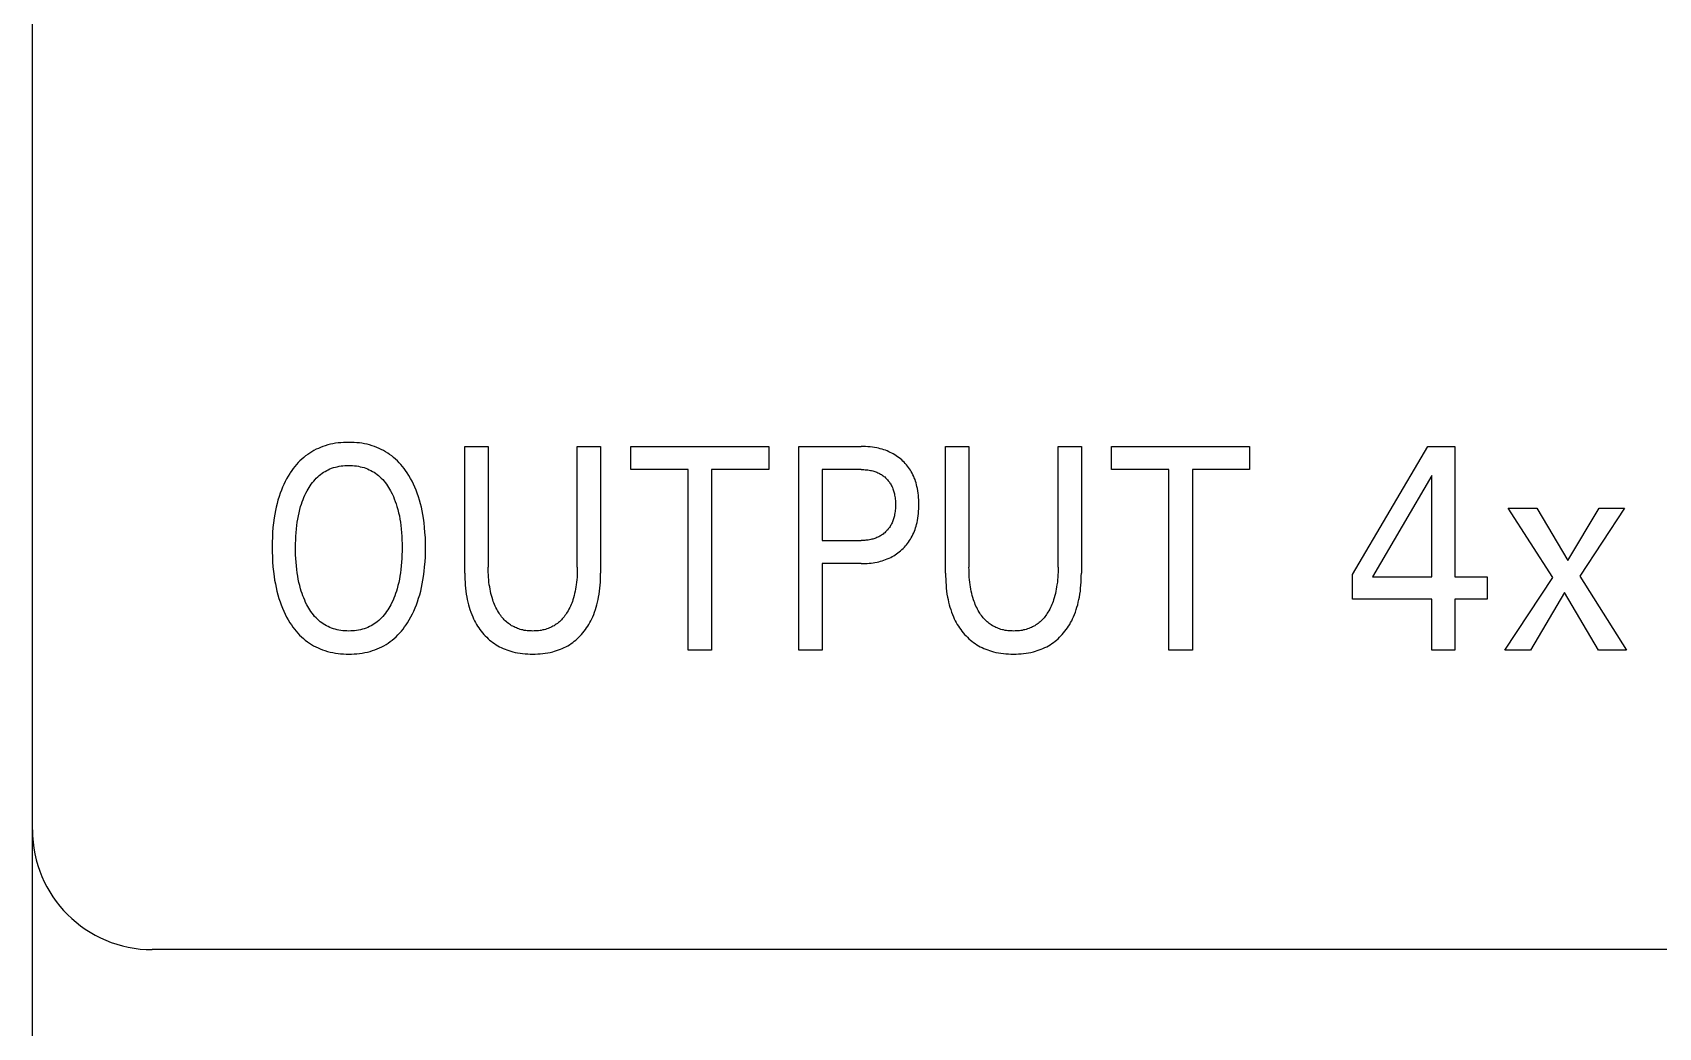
# Model space of a CAD drawing. Extents: x 0 to 420, y 0 to 297.
# Drawn here: x 147.76 to 161.33, y 191.71 to 200.01 of the extents above; entities that cross this region are included whole.
import ezdxf

# ---------------------------------------------------------------- set-up
doc = ezdxf.new("R2010")
doc.units = 0
doc.header["$LTSCALE"] = 23.1
doc.layers.add('10000_FRONT', color=7, linetype='CONTINUOUS')

msp = doc.modelspace()

# ---------------------------------------------------------------- linework, layer by layer
at = {"layer": '10000_FRONT', "color": 7, "linetype": 'CONTINUOUS'}
for p, q in [((147.763, 170.856), (147.763, 258.856)), ((150.112, 196.522), (150.094, 196.512)), ((150.13, 196.532), (150.112, 196.522)), ((150.149, 196.54), (150.13, 196.532)), ((150.167, 196.548), (150.149, 196.54)), ((150.187, 196.556), (150.167, 196.548)), ((150.206, 196.562), (150.187, 196.556)), ((150.227, 196.568), (150.206, 196.562)), ((150.249, 196.574), (150.227, 196.568)), ((150.27, 196.578), (150.249, 196.574)), ((150.292, 196.582), (150.27, 196.578)), ((150.314, 196.585), (150.292, 196.582)), ((150.336, 196.587), (150.314, 196.585)), ((150.358, 196.589), (150.336, 196.587)), ((150.381, 196.59), (150.358, 196.589)), ((150.403, 196.59), (150.381, 196.59)), ((150.425, 196.59), (150.403, 196.59)), ((150.447, 196.589), (150.425, 196.59)), ((150.469, 196.587), (150.447, 196.589)), ((150.491, 196.585), (150.469, 196.587)), ((150.513, 196.582), (150.491, 196.585)), ((150.535, 196.578), (150.513, 196.582)), ((150.556, 196.574), (150.535, 196.578)), ((150.577, 196.568), (150.556, 196.574)), ((150.599, 196.562), (150.577, 196.568)), ((150.618, 196.555), (150.599, 196.562)), ((150.637, 196.548), (150.618, 196.555)), ((150.656, 196.54), (150.637, 196.548)), ((150.674, 196.531), (150.656, 196.54)), ((150.692, 196.522), (150.674, 196.531)), ((150.71, 196.512), (150.692, 196.522)), ((151.371, 195.497), (151.371, 196.556)), ((151.371, 196.556), (151.567, 196.556)), ((151.567, 196.556), (151.567, 195.548)), ((152.31, 195.548), (152.31, 196.556)), ((152.31, 196.556), (152.505, 196.556)), ((152.505, 196.556), (152.505, 195.497)), ((152.757, 196.364), (152.757, 196.556)), ((152.757, 196.556), (153.91, 196.556)), ((153.91, 196.556), (153.91, 196.364)), ((154.159, 194.856), (154.159, 196.556)), ((154.159, 196.556), (154.679, 196.556)), ((154.698, 196.556), (154.679, 196.556)), ((154.716, 196.555), (154.698, 196.556)), ((154.735, 196.554), (154.716, 196.555)), ((154.754, 196.553), (154.735, 196.554)), ((154.773, 196.55), (154.754, 196.553)), ((154.792, 196.547), (154.773, 196.55)), ((154.81, 196.544), (154.792, 196.547)), ((154.825, 196.541), (154.81, 196.544)), ((154.839, 196.537), (154.825, 196.541)), ((154.854, 196.533), (154.839, 196.537)), ((154.868, 196.528), (154.854, 196.533)), ((154.882, 196.524), (154.868, 196.528)), ((154.896, 196.518), (154.882, 196.524)), ((154.91, 196.512), (154.896, 196.518)), ((155.384, 195.497), (155.384, 196.556)), ((155.384, 196.556), (155.579, 196.556)), ((155.579, 196.556), (155.579, 195.548)), ((156.323, 195.548), (156.323, 196.556)), ((156.323, 196.556), (156.518, 196.556)), ((156.518, 196.556), (156.518, 195.497)), ((156.77, 196.364), (156.77, 196.556)), ((156.77, 196.556), (157.922, 196.556)), ((157.922, 196.556), (157.922, 196.364)), ((158.78, 195.487), (159.41, 196.556)), ((159.41, 196.556), (159.636, 196.556)), ((159.636, 196.556), (159.636, 195.467)), ((149.953, 196.389), (149.94, 196.372)), ((149.966, 196.405), (149.953, 196.389)), ((149.981, 196.421), (149.966, 196.405)), ((149.995, 196.436), (149.981, 196.421)), ((150.011, 196.45), (149.995, 196.436)), ((150.027, 196.464), (150.011, 196.45)), ((150.043, 196.478), (150.027, 196.464)), ((150.06, 196.49), (150.043, 196.478)), ((150.077, 196.501), (150.06, 196.49)), ((150.094, 196.512), (150.077, 196.501)), ((150.26, 196.374), (150.275, 196.379)), ((150.275, 196.379), (150.291, 196.383)), ((150.291, 196.383), (150.306, 196.387)), ((150.306, 196.387), (150.322, 196.39)), ((150.322, 196.39), (150.338, 196.393)), ((150.338, 196.393), (150.354, 196.395)), ((150.354, 196.395), (150.37, 196.396)), ((150.37, 196.396), (150.387, 196.397)), ((150.387, 196.397), (150.403, 196.397)), ((150.403, 196.397), (150.419, 196.397)), ((150.419, 196.397), (150.435, 196.396)), ((150.435, 196.396), (150.451, 196.395)), ((150.451, 196.395), (150.468, 196.393)), ((150.468, 196.393), (150.484, 196.391)), ((150.484, 196.391), (150.499, 196.387)), ((150.499, 196.387), (150.515, 196.384)), ((150.515, 196.384), (150.531, 196.379)), ((150.531, 196.379), (150.546, 196.374)), ((150.728, 196.501), (150.71, 196.512)), ((150.744, 196.489), (150.728, 196.501)), ((150.761, 196.477), (150.744, 196.489)), ((150.777, 196.464), (150.761, 196.477)), ((150.793, 196.45), (150.777, 196.464)), ((150.809, 196.435), (150.793, 196.45)), ((150.824, 196.42), (150.809, 196.435)), ((150.838, 196.404), (150.824, 196.42)), ((150.852, 196.388), (150.838, 196.404)), ((150.865, 196.371), (150.852, 196.388)), ((154.923, 196.506), (154.91, 196.512)), ((154.936, 196.5), (154.923, 196.506)), ((154.948, 196.493), (154.936, 196.5)), ((154.961, 196.486), (154.948, 196.493)), ((154.973, 196.478), (154.961, 196.486)), ((154.984, 196.47), (154.973, 196.478)), ((154.996, 196.461), (154.984, 196.47)), ((155.007, 196.452), (154.996, 196.461)), ((155.018, 196.443), (155.007, 196.452)), ((155.028, 196.434), (155.018, 196.443)), ((155.038, 196.424), (155.028, 196.434)), ((155.048, 196.414), (155.038, 196.424)), ((155.057, 196.403), (155.048, 196.414)), ((155.066, 196.392), (155.057, 196.403)), ((155.074, 196.381), (155.066, 196.392)), ((155.083, 196.369), (155.074, 196.381)), ((149.871, 196.262), (149.86, 196.239)), ((149.883, 196.285), (149.871, 196.262)), ((149.896, 196.307), (149.883, 196.285)), ((149.91, 196.33), (149.896, 196.307)), ((149.915, 196.337), (149.91, 196.33)), ((149.927, 196.355), (149.915, 196.337)), ((149.94, 196.372), (149.927, 196.355)), ((150.09, 196.241), (150.1, 196.255)), ((150.1, 196.255), (150.11, 196.267)), ((150.11, 196.267), (150.121, 196.28)), ((150.121, 196.28), (150.132, 196.292)), ((150.132, 196.292), (150.144, 196.303)), ((150.144, 196.303), (150.156, 196.313)), ((150.156, 196.313), (150.167, 196.323)), ((150.167, 196.323), (150.18, 196.332)), ((150.18, 196.332), (150.192, 196.34)), ((150.192, 196.34), (150.205, 196.348)), ((150.205, 196.348), (150.219, 196.355)), ((150.219, 196.355), (150.232, 196.362)), ((150.232, 196.362), (150.246, 196.368)), ((150.246, 196.368), (150.26, 196.374)), ((150.546, 196.374), (150.56, 196.368)), ((150.56, 196.368), (150.574, 196.362)), ((150.574, 196.362), (150.588, 196.355)), ((150.588, 196.355), (150.601, 196.348)), ((150.601, 196.348), (150.614, 196.34)), ((150.614, 196.34), (150.627, 196.332)), ((150.627, 196.332), (150.639, 196.323)), ((150.639, 196.323), (150.651, 196.313)), ((150.651, 196.313), (150.662, 196.303)), ((150.662, 196.303), (150.674, 196.292)), ((150.674, 196.292), (150.686, 196.28)), ((150.686, 196.28), (150.697, 196.267)), ((150.697, 196.267), (150.707, 196.255)), ((150.707, 196.255), (150.717, 196.241)), ((150.877, 196.354), (150.865, 196.371)), ((150.89, 196.336), (150.877, 196.354)), ((150.904, 196.313), (150.89, 196.336)), ((150.918, 196.289), (150.904, 196.313)), ((150.931, 196.265), (150.918, 196.289)), ((150.943, 196.241), (150.931, 196.265)), ((153.235, 196.364), (152.757, 196.364)), ((153.235, 194.856), (153.235, 196.364)), ((153.431, 196.364), (153.431, 194.856)), ((153.91, 196.364), (153.431, 196.364)), ((154.355, 196.364), (154.355, 195.771)), ((154.679, 196.364), (154.355, 196.364)), ((154.679, 196.364), (154.69, 196.363)), ((154.69, 196.363), (154.702, 196.363)), ((154.702, 196.363), (154.713, 196.362)), ((154.713, 196.362), (154.724, 196.361)), ((154.724, 196.361), (154.736, 196.36)), ((154.736, 196.36), (154.747, 196.358)), ((154.747, 196.358), (154.758, 196.356)), ((154.758, 196.356), (154.767, 196.354)), ((154.767, 196.354), (154.776, 196.352)), ((154.776, 196.352), (154.784, 196.349)), ((154.784, 196.349), (154.793, 196.347)), ((154.793, 196.347), (154.801, 196.344)), ((154.801, 196.344), (154.81, 196.34)), ((154.81, 196.34), (154.818, 196.337)), ((154.818, 196.337), (154.826, 196.333)), ((154.826, 196.333), (154.834, 196.329)), ((154.834, 196.329), (154.841, 196.325)), ((154.841, 196.325), (154.848, 196.321)), ((154.848, 196.321), (154.855, 196.316)), ((154.855, 196.316), (154.862, 196.311)), ((154.862, 196.311), (154.869, 196.306)), ((154.869, 196.306), (154.876, 196.301)), ((154.876, 196.301), (154.882, 196.295)), ((154.882, 196.295), (154.888, 196.289)), ((154.888, 196.289), (154.894, 196.283)), ((154.894, 196.283), (154.9, 196.277)), ((154.9, 196.277), (154.905, 196.27)), ((154.905, 196.27), (154.91, 196.264)), ((154.91, 196.264), (154.915, 196.257)), ((154.915, 196.257), (154.92, 196.25)), ((154.92, 196.25), (154.925, 196.243)), ((154.925, 196.243), (154.929, 196.236)), ((155.09, 196.358), (155.083, 196.369)), ((155.098, 196.346), (155.09, 196.358)), ((155.105, 196.333), (155.098, 196.346)), ((155.111, 196.32), (155.105, 196.333)), ((155.118, 196.306), (155.111, 196.32)), ((155.123, 196.293), (155.118, 196.306)), ((155.129, 196.279), (155.123, 196.293)), ((155.133, 196.265), (155.129, 196.279)), ((155.138, 196.251), (155.133, 196.265)), ((155.142, 196.236), (155.138, 196.251)), ((157.248, 196.364), (156.77, 196.364)), ((157.248, 194.856), (157.248, 196.364)), ((157.444, 196.364), (157.444, 194.856)), ((157.922, 196.364), (157.444, 196.364)), ((159.444, 196.314), (158.947, 195.467)), ((159.444, 195.467), (159.444, 196.314)), ((149.812, 196.108), (149.804, 196.079)), ((149.821, 196.138), (149.812, 196.108)), ((149.831, 196.166), (149.821, 196.138)), ((149.84, 196.191), (149.831, 196.166)), ((149.85, 196.215), (149.84, 196.191)), ((149.86, 196.239), (149.85, 196.215)), ((150.014, 196.093), (150.021, 196.112)), ((150.021, 196.112), (150.028, 196.13)), ((150.028, 196.13), (150.036, 196.149)), ((150.036, 196.149), (150.045, 196.167)), ((150.045, 196.167), (150.055, 196.185)), ((150.055, 196.185), (150.063, 196.2)), ((150.063, 196.2), (150.071, 196.214)), ((150.071, 196.214), (150.08, 196.228)), ((150.08, 196.228), (150.09, 196.241)), ((150.717, 196.241), (150.726, 196.228)), ((150.726, 196.228), (150.735, 196.214)), ((150.735, 196.214), (150.744, 196.2)), ((150.744, 196.2), (150.752, 196.185)), ((150.752, 196.185), (150.755, 196.18)), ((150.755, 196.18), (150.765, 196.159)), ((150.765, 196.159), (150.775, 196.139)), ((150.775, 196.139), (150.783, 196.118)), ((150.783, 196.118), (150.791, 196.097)), ((150.955, 196.216), (150.943, 196.241)), ((150.965, 196.19), (150.955, 196.216)), ((150.975, 196.165), (150.965, 196.19)), ((150.985, 196.136), (150.975, 196.165)), ((150.994, 196.107), (150.985, 196.136)), ((151.002, 196.078), (150.994, 196.107)), ((154.929, 196.236), (154.933, 196.228)), ((154.933, 196.228), (154.937, 196.22)), ((154.937, 196.22), (154.94, 196.212)), ((154.94, 196.212), (154.944, 196.203)), ((154.944, 196.203), (154.947, 196.195)), ((154.947, 196.195), (154.95, 196.186)), ((154.95, 196.186), (154.952, 196.178)), ((154.952, 196.178), (154.955, 196.169)), ((154.955, 196.169), (154.957, 196.161)), ((154.957, 196.161), (154.959, 196.149)), ((154.959, 196.149), (154.961, 196.138)), ((154.961, 196.138), (154.963, 196.127)), ((154.963, 196.127), (154.964, 196.115)), ((154.964, 196.115), (154.965, 196.104)), ((155.145, 196.222), (155.142, 196.236)), ((155.149, 196.204), (155.145, 196.222)), ((155.153, 196.185), (155.149, 196.204)), ((155.156, 196.166), (155.153, 196.185)), ((155.158, 196.148), (155.156, 196.166)), ((155.159, 196.129), (155.158, 196.148)), ((155.161, 196.11), (155.159, 196.129)), ((155.161, 196.091), (155.161, 196.11)), ((149.785, 195.99), (149.78, 195.96)), ((149.79, 196.02), (149.785, 195.99)), ((149.797, 196.049), (149.79, 196.02)), ((149.804, 196.079), (149.797, 196.049)), ((149.977, 195.95), (149.982, 195.976)), ((149.982, 195.976), (149.988, 196.003)), ((149.988, 196.003), (149.994, 196.029)), ((149.994, 196.029), (150.001, 196.054)), ((150.001, 196.054), (150.007, 196.074)), ((150.007, 196.074), (150.014, 196.093)), ((150.791, 196.097), (150.799, 196.076)), ((150.799, 196.076), (150.805, 196.054)), ((150.805, 196.054), (150.813, 196.029)), ((150.813, 196.029), (150.819, 196.003)), ((150.819, 196.003), (150.825, 195.976)), ((150.825, 195.976), (150.829, 195.95)), ((151.009, 196.048), (151.002, 196.078)), ((151.016, 196.018), (151.009, 196.048)), ((151.021, 195.988), (151.016, 196.018)), ((151.026, 195.958), (151.021, 195.988)), ((154.957, 195.978), (154.955, 195.969)), ((154.959, 195.989), (154.957, 195.978)), ((154.961, 196.001), (154.959, 195.989)), ((154.963, 196.012), (154.961, 196.001)), ((154.964, 196.024), (154.963, 196.012)), ((154.965, 196.035), (154.964, 196.024)), ((154.965, 196.104), (154.966, 196.093)), ((154.966, 196.047), (154.965, 196.035)), ((154.966, 196.093), (154.966, 196.081)), ((154.966, 196.081), (154.966, 196.07)), ((154.966, 196.07), (154.966, 196.058)), ((154.966, 196.058), (154.966, 196.047)), ((155.153, 195.957), (155.156, 195.976)), ((155.156, 195.976), (155.158, 195.995)), ((155.158, 195.995), (155.159, 196.015)), ((155.159, 196.015), (155.161, 196.034)), ((155.161, 196.072), (155.161, 196.091)), ((155.161, 196.053), (155.161, 196.072)), ((155.161, 196.034), (155.161, 196.053)), ((160.452, 195.462), (160.079, 196.041)), ((160.079, 196.041), (160.32, 196.041)), ((160.32, 196.041), (160.578, 195.603)), ((160.578, 195.603), (160.84, 196.041)), ((161.051, 196.041), (160.677, 195.473)), ((160.84, 196.041), (161.051, 196.041)), ((149.767, 195.838), (149.765, 195.798)), ((149.77, 195.879), (149.767, 195.838)), ((149.775, 195.919), (149.77, 195.879)), ((149.78, 195.96), (149.775, 195.919)), ((149.961, 195.806), (149.963, 195.836)), ((149.963, 195.836), (149.966, 195.867)), ((149.966, 195.867), (149.969, 195.897)), ((149.969, 195.897), (149.973, 195.924)), ((149.973, 195.924), (149.977, 195.95)), ((150.829, 195.95), (150.834, 195.924)), ((150.834, 195.924), (150.837, 195.897)), ((150.837, 195.897), (150.841, 195.867)), ((150.841, 195.867), (150.844, 195.836)), ((150.844, 195.836), (150.846, 195.806)), ((151.032, 195.918), (151.026, 195.958)), ((151.036, 195.878), (151.032, 195.918)), ((151.039, 195.838), (151.036, 195.878)), ((151.042, 195.797), (151.039, 195.838)), ((154.877, 195.836), (154.87, 195.831)), ((154.883, 195.842), (154.877, 195.836)), ((154.889, 195.848), (154.883, 195.842)), ((154.895, 195.854), (154.889, 195.848)), ((154.901, 195.86), (154.895, 195.854)), ((154.906, 195.867), (154.901, 195.86)), ((154.911, 195.874), (154.906, 195.867)), ((154.916, 195.88), (154.911, 195.874)), ((154.921, 195.887), (154.916, 195.88)), ((154.925, 195.895), (154.921, 195.887)), ((154.929, 195.902), (154.925, 195.895)), ((154.933, 195.91), (154.929, 195.902)), ((154.937, 195.918), (154.933, 195.91)), ((154.941, 195.926), (154.937, 195.918)), ((154.944, 195.935), (154.941, 195.926)), ((154.947, 195.943), (154.944, 195.935)), ((154.95, 195.952), (154.947, 195.943)), ((154.953, 195.96), (154.95, 195.952)), ((154.955, 195.969), (154.953, 195.96)), ((155.118, 195.834), (155.124, 195.848)), ((155.124, 195.848), (155.129, 195.862)), ((155.129, 195.862), (155.134, 195.876)), ((155.134, 195.876), (155.138, 195.891)), ((155.138, 195.891), (155.142, 195.905)), ((155.142, 195.905), (155.146, 195.92)), ((155.146, 195.92), (155.15, 195.939)), ((155.15, 195.939), (155.153, 195.957)), ((149.764, 195.757), (149.763, 195.717)), ((149.763, 195.717), (149.764, 195.675)), ((149.765, 195.798), (149.764, 195.757)), ((149.958, 195.714), (149.959, 195.745)), ((149.959, 195.683), (149.958, 195.714)), ((149.959, 195.745), (149.96, 195.775)), ((149.96, 195.775), (149.961, 195.806)), ((150.846, 195.806), (150.847, 195.775)), ((150.847, 195.775), (150.848, 195.745)), ((150.848, 195.745), (150.848, 195.714)), ((150.848, 195.714), (150.848, 195.683)), ((151.043, 195.757), (151.042, 195.797)), ((151.043, 195.717), (151.043, 195.757)), ((151.043, 195.675), (151.043, 195.717)), ((154.355, 195.771), (154.679, 195.771)), ((154.689, 195.771), (154.679, 195.771)), ((154.699, 195.771), (154.689, 195.771)), ((154.709, 195.772), (154.699, 195.771)), ((154.719, 195.773), (154.709, 195.772)), ((154.729, 195.774), (154.719, 195.773)), ((154.739, 195.775), (154.729, 195.774)), ((154.749, 195.777), (154.739, 195.775)), ((154.759, 195.779), (154.749, 195.777)), ((154.768, 195.781), (154.759, 195.779)), ((154.777, 195.783), (154.768, 195.781)), ((154.785, 195.786), (154.777, 195.783)), ((154.794, 195.788), (154.785, 195.786)), ((154.802, 195.791), (154.794, 195.788)), ((154.811, 195.795), (154.802, 195.791)), ((154.819, 195.798), (154.811, 195.795)), ((154.827, 195.802), (154.819, 195.798)), ((154.835, 195.806), (154.827, 195.802)), ((154.842, 195.811), (154.835, 195.806)), ((154.849, 195.815), (154.842, 195.811)), ((154.857, 195.82), (154.849, 195.815)), ((154.863, 195.825), (154.857, 195.82)), ((154.87, 195.831), (154.863, 195.825)), ((155.02, 195.695), (155.03, 195.705)), ((155.03, 195.705), (155.04, 195.715)), ((155.04, 195.715), (155.049, 195.725)), ((155.049, 195.725), (155.059, 195.736)), ((155.059, 195.736), (155.067, 195.747)), ((155.067, 195.747), (155.076, 195.758)), ((155.076, 195.758), (155.084, 195.77)), ((155.084, 195.77), (155.091, 195.782)), ((155.091, 195.782), (155.098, 195.794)), ((155.098, 195.794), (155.106, 195.807)), ((155.106, 195.807), (155.112, 195.821)), ((155.112, 195.821), (155.118, 195.834)), ((149.764, 195.675), (149.765, 195.634)), ((149.765, 195.634), (149.767, 195.593)), ((149.767, 195.593), (149.77, 195.552)), ((149.959, 195.652), (149.959, 195.683)), ((149.961, 195.621), (149.959, 195.652)), ((149.963, 195.59), (149.961, 195.621)), ((149.966, 195.559), (149.963, 195.59)), ((150.844, 195.59), (150.841, 195.559)), ((150.846, 195.621), (150.844, 195.59)), ((150.847, 195.652), (150.846, 195.621)), ((150.848, 195.683), (150.847, 195.652)), ((151.036, 195.552), (151.04, 195.593)), ((151.04, 195.593), (151.042, 195.634)), ((151.042, 195.634), (151.043, 195.675)), ((154.355, 195.578), (154.355, 194.856)), ((154.679, 195.578), (154.355, 195.578)), ((154.679, 195.578), (154.695, 195.578)), ((154.695, 195.578), (154.712, 195.579)), ((154.712, 195.579), (154.729, 195.58)), ((154.729, 195.58), (154.746, 195.581)), ((154.746, 195.581), (154.762, 195.583)), ((154.762, 195.583), (154.779, 195.585)), ((154.779, 195.585), (154.795, 195.588)), ((154.795, 195.588), (154.812, 195.591)), ((154.812, 195.591), (154.827, 195.594)), ((154.827, 195.594), (154.841, 195.598)), ((154.841, 195.598), (154.856, 195.602)), ((154.856, 195.602), (154.87, 195.607)), ((154.87, 195.607), (154.884, 195.612)), ((154.884, 195.612), (154.898, 195.618)), ((154.898, 195.618), (154.912, 195.624)), ((154.912, 195.624), (154.926, 195.63)), ((154.926, 195.63), (154.938, 195.637)), ((154.938, 195.637), (154.951, 195.644)), ((154.951, 195.644), (154.963, 195.651)), ((154.963, 195.651), (154.975, 195.659)), ((154.975, 195.659), (154.987, 195.668)), ((154.987, 195.668), (154.998, 195.676)), ((154.998, 195.676), (155.009, 195.685)), ((155.009, 195.685), (155.02, 195.695)), ((149.77, 195.552), (149.774, 195.511)), ((149.774, 195.511), (149.78, 195.47)), ((149.78, 195.47), (149.784, 195.439)), ((149.784, 195.439), (149.79, 195.409)), ((149.969, 195.528), (149.966, 195.559)), ((149.972, 195.501), (149.969, 195.528)), ((149.977, 195.474), (149.972, 195.501)), ((149.981, 195.448), (149.977, 195.474)), ((149.987, 195.421), (149.981, 195.448)), ((150.825, 195.447), (150.82, 195.42)), ((150.83, 195.474), (150.825, 195.447)), ((150.834, 195.501), (150.83, 195.474)), ((150.838, 195.528), (150.834, 195.501)), ((150.841, 195.559), (150.838, 195.528)), ((151.016, 195.409), (151.022, 195.439)), ((151.022, 195.439), (151.027, 195.47)), ((151.027, 195.47), (151.032, 195.511)), ((151.032, 195.511), (151.036, 195.552)), ((151.371, 195.497), (151.372, 195.472)), ((151.372, 195.472), (151.372, 195.448)), ((151.372, 195.448), (151.373, 195.423)), ((151.567, 195.527), (151.567, 195.548)), ((151.567, 195.506), (151.567, 195.527)), ((151.568, 195.485), (151.567, 195.506)), ((151.57, 195.464), (151.568, 195.485)), ((151.571, 195.443), (151.57, 195.464)), ((151.573, 195.422), (151.571, 195.443)), ((152.306, 195.443), (152.304, 195.422)), ((152.308, 195.464), (152.306, 195.443)), ((152.309, 195.485), (152.308, 195.464)), ((152.31, 195.506), (152.309, 195.485)), ((152.31, 195.548), (152.31, 195.527)), ((152.31, 195.527), (152.31, 195.506)), ((152.503, 195.423), (152.504, 195.448)), ((152.504, 195.448), (152.505, 195.472)), ((152.505, 195.472), (152.505, 195.497)), ((155.384, 195.497), (155.384, 195.472)), ((155.384, 195.472), (155.385, 195.448)), ((155.385, 195.448), (155.386, 195.423)), ((155.58, 195.527), (155.579, 195.548)), ((155.58, 195.506), (155.58, 195.527)), ((155.581, 195.485), (155.58, 195.506)), ((155.582, 195.464), (155.581, 195.485)), ((155.584, 195.443), (155.582, 195.464)), ((155.586, 195.422), (155.584, 195.443)), ((156.319, 195.443), (156.317, 195.422)), ((156.32, 195.464), (156.319, 195.443)), ((156.322, 195.485), (156.32, 195.464)), ((156.323, 195.506), (156.322, 195.485)), ((156.323, 195.548), (156.323, 195.527)), ((156.323, 195.527), (156.323, 195.506)), ((156.515, 195.423), (156.517, 195.448)), ((156.517, 195.472), (156.518, 195.497)), ((156.517, 195.448), (156.517, 195.472)), ((158.78, 195.282), (158.78, 195.487)), ((158.947, 195.467), (159.444, 195.467)), ((159.636, 195.467), (159.906, 195.467)), ((159.906, 195.467), (159.906, 195.282)), ((160.052, 194.856), (160.452, 195.462)), ((160.677, 195.473), (161.067, 194.856)), ((149.79, 195.409), (149.796, 195.378)), ((149.796, 195.378), (149.803, 195.348)), ((149.803, 195.348), (149.811, 195.318)), ((149.811, 195.318), (149.82, 195.288)), ((149.993, 195.395), (149.987, 195.421)), ((150, 195.368), (149.993, 195.395)), ((150.006, 195.349), (150, 195.368)), ((150.013, 195.329), (150.006, 195.349)), ((150.019, 195.31), (150.013, 195.329)), ((150.027, 195.291), (150.019, 195.31)), ((150.787, 195.31), (150.78, 195.29)), ((150.794, 195.329), (150.787, 195.31)), ((150.8, 195.348), (150.794, 195.329)), ((150.806, 195.368), (150.8, 195.348)), ((150.813, 195.394), (150.806, 195.368)), ((150.82, 195.42), (150.813, 195.394)), ((150.986, 195.289), (150.995, 195.318)), ((150.995, 195.318), (151.003, 195.348)), ((151.003, 195.348), (151.01, 195.378)), ((151.01, 195.378), (151.016, 195.409)), ((151.373, 195.423), (151.375, 195.398)), ((151.375, 195.398), (151.377, 195.373)), ((151.377, 195.373), (151.38, 195.348)), ((151.38, 195.348), (151.384, 195.324)), ((151.384, 195.324), (151.388, 195.299)), ((151.388, 195.299), (151.392, 195.278)), ((151.576, 195.401), (151.573, 195.422)), ((151.579, 195.383), (151.576, 195.401)), ((151.582, 195.365), (151.579, 195.383)), ((151.585, 195.347), (151.582, 195.365)), ((151.589, 195.329), (151.585, 195.347)), ((151.594, 195.312), (151.589, 195.329)), ((151.599, 195.294), (151.594, 195.312)), ((151.604, 195.276), (151.599, 195.294)), ((152.279, 195.293), (152.273, 195.276)), ((152.284, 195.311), (152.279, 195.293)), ((152.288, 195.329), (152.284, 195.311)), ((152.292, 195.347), (152.288, 195.329)), ((152.295, 195.365), (152.292, 195.347)), ((152.298, 195.383), (152.295, 195.365)), ((152.301, 195.401), (152.298, 195.383)), ((152.304, 195.422), (152.301, 195.401)), ((152.484, 195.278), (152.488, 195.299)), ((152.488, 195.299), (152.492, 195.324)), ((152.492, 195.324), (152.496, 195.348)), ((152.496, 195.348), (152.499, 195.373)), ((152.499, 195.373), (152.501, 195.398)), ((152.501, 195.398), (152.503, 195.423)), ((155.386, 195.423), (155.388, 195.398)), ((155.388, 195.398), (155.39, 195.373)), ((155.39, 195.373), (155.393, 195.348)), ((155.393, 195.348), (155.396, 195.324)), ((155.396, 195.324), (155.401, 195.299)), ((155.401, 195.299), (155.405, 195.278)), ((155.589, 195.401), (155.586, 195.422)), ((155.592, 195.383), (155.589, 195.401)), ((155.595, 195.365), (155.592, 195.383)), ((155.598, 195.347), (155.595, 195.365)), ((155.602, 195.329), (155.598, 195.347)), ((155.607, 195.312), (155.602, 195.329)), ((155.612, 195.294), (155.607, 195.312)), ((155.617, 195.276), (155.612, 195.294)), ((156.291, 195.293), (156.286, 195.276)), ((156.296, 195.311), (156.291, 195.293)), ((156.301, 195.329), (156.296, 195.311)), ((156.305, 195.347), (156.301, 195.329)), ((156.308, 195.365), (156.305, 195.347)), ((156.311, 195.383), (156.308, 195.365)), ((156.314, 195.401), (156.311, 195.383)), ((156.317, 195.422), (156.314, 195.401)), ((156.497, 195.278), (156.501, 195.299)), ((156.501, 195.299), (156.505, 195.324)), ((156.505, 195.324), (156.509, 195.348)), ((156.509, 195.348), (156.511, 195.373)), ((156.511, 195.373), (156.514, 195.398)), ((156.514, 195.398), (156.515, 195.423)), ((160.55, 195.336), (160.266, 194.856)), ((160.835, 194.856), (160.55, 195.336)), ((149.82, 195.288), (149.829, 195.259)), ((149.829, 195.259), (149.839, 195.233)), ((149.839, 195.233), (149.849, 195.207)), ((149.849, 195.207), (149.86, 195.182)), ((149.86, 195.182), (149.871, 195.157)), ((149.871, 195.157), (149.884, 195.132)), ((150.035, 195.272), (150.027, 195.291)), ((150.043, 195.253), (150.035, 195.272)), ((150.053, 195.235), (150.043, 195.253)), ((150.061, 195.22), (150.053, 195.235)), ((150.069, 195.205), (150.061, 195.22)), ((150.078, 195.191), (150.069, 195.205)), ((150.087, 195.177), (150.078, 195.191)), ((150.097, 195.163), (150.087, 195.177)), ((150.108, 195.15), (150.097, 195.163)), ((150.709, 195.163), (150.699, 195.15)), ((150.719, 195.177), (150.709, 195.163)), ((150.728, 195.191), (150.719, 195.177)), ((150.737, 195.205), (150.728, 195.191)), ((150.746, 195.22), (150.737, 195.205)), ((150.754, 195.235), (150.746, 195.22)), ((150.763, 195.253), (150.754, 195.235)), ((150.772, 195.272), (150.763, 195.253)), ((150.78, 195.29), (150.772, 195.272)), ((150.922, 195.133), (150.934, 195.158)), ((150.934, 195.158), (150.946, 195.182)), ((150.946, 195.182), (150.957, 195.208)), ((150.957, 195.208), (150.967, 195.233)), ((150.967, 195.233), (150.977, 195.259)), ((150.977, 195.259), (150.986, 195.289)), ((151.392, 195.278), (151.397, 195.257)), ((151.397, 195.257), (151.402, 195.235)), ((151.402, 195.235), (151.408, 195.215)), ((151.408, 195.215), (151.414, 195.194)), ((151.414, 195.194), (151.421, 195.173)), ((151.421, 195.173), (151.429, 195.153)), ((151.609, 195.263), (151.604, 195.276)), ((151.614, 195.25), (151.609, 195.263)), ((151.619, 195.237), (151.614, 195.25)), ((151.625, 195.224), (151.619, 195.237)), ((151.631, 195.211), (151.625, 195.224)), ((151.638, 195.198), (151.631, 195.211)), ((151.644, 195.186), (151.638, 195.198)), ((151.652, 195.173), (151.644, 195.186)), ((151.658, 195.163), (151.652, 195.173)), ((151.664, 195.154), (151.658, 195.163)), ((152.22, 195.163), (152.214, 195.154)), ((152.226, 195.173), (152.22, 195.163)), ((152.234, 195.185), (152.226, 195.173)), ((152.24, 195.198), (152.234, 195.185)), ((152.247, 195.211), (152.24, 195.198)), ((152.253, 195.223), (152.247, 195.211)), ((152.258, 195.236), (152.253, 195.223)), ((152.264, 195.249), (152.258, 195.236)), ((152.269, 195.263), (152.264, 195.249)), ((152.273, 195.276), (152.269, 195.263)), ((152.447, 195.153), (152.455, 195.173)), ((152.455, 195.173), (152.462, 195.194)), ((152.462, 195.194), (152.468, 195.215)), ((152.468, 195.215), (152.474, 195.235)), ((152.474, 195.235), (152.48, 195.257)), ((152.48, 195.257), (152.484, 195.278)), ((155.405, 195.278), (155.409, 195.257)), ((155.409, 195.257), (155.415, 195.235)), ((155.415, 195.235), (155.42, 195.215)), ((155.42, 195.215), (155.427, 195.194)), ((155.427, 195.194), (155.434, 195.173)), ((155.434, 195.173), (155.442, 195.153)), ((155.622, 195.263), (155.617, 195.276)), ((155.627, 195.25), (155.622, 195.263)), ((155.632, 195.237), (155.627, 195.25)), ((155.638, 195.224), (155.632, 195.237)), ((155.644, 195.211), (155.638, 195.224)), ((155.65, 195.198), (155.644, 195.211)), ((155.657, 195.186), (155.65, 195.198)), ((155.664, 195.173), (155.657, 195.186)), ((155.671, 195.163), (155.664, 195.173)), ((155.677, 195.154), (155.671, 195.163)), ((156.233, 195.163), (156.227, 195.154)), ((156.239, 195.173), (156.233, 195.163)), ((156.246, 195.185), (156.239, 195.173)), ((156.253, 195.198), (156.246, 195.185)), ((156.26, 195.211), (156.253, 195.198)), ((156.266, 195.223), (156.26, 195.211)), ((156.271, 195.236), (156.266, 195.223)), ((156.276, 195.249), (156.271, 195.236)), ((156.281, 195.263), (156.276, 195.249)), ((156.286, 195.276), (156.281, 195.263)), ((156.46, 195.153), (156.468, 195.173)), ((156.468, 195.173), (156.475, 195.194)), ((156.475, 195.194), (156.481, 195.215)), ((156.481, 195.215), (156.487, 195.235)), ((156.487, 195.235), (156.492, 195.257)), ((156.492, 195.257), (156.497, 195.278)), ((159.444, 195.282), (158.78, 195.282)), ((159.444, 194.856), (159.444, 195.282)), ((159.636, 195.282), (159.636, 194.856)), ((159.906, 195.282), (159.636, 195.282)), ((149.884, 195.132), (149.897, 195.108)), ((149.897, 195.108), (149.912, 195.084)), ((149.912, 195.084), (149.924, 195.066)), ((149.924, 195.066), (149.936, 195.048)), ((149.936, 195.048), (149.949, 195.031)), ((149.949, 195.031), (149.963, 195.014)), ((150.118, 195.137), (150.108, 195.15)), ((150.13, 195.125), (150.118, 195.137)), ((150.142, 195.113), (150.13, 195.125)), ((150.153, 195.103), (150.142, 195.113)), ((150.165, 195.093), (150.153, 195.103)), ((150.177, 195.084), (150.165, 195.093)), ((150.19, 195.075), (150.177, 195.084)), ((150.203, 195.067), (150.19, 195.075)), ((150.217, 195.059), (150.203, 195.067)), ((150.23, 195.052), (150.217, 195.059)), ((150.244, 195.046), (150.23, 195.052)), ((150.259, 195.04), (150.244, 195.046)), ((150.274, 195.034), (150.259, 195.04)), ((150.29, 195.03), (150.274, 195.034)), ((150.305, 195.026), (150.29, 195.03)), ((150.321, 195.023), (150.305, 195.026)), ((150.337, 195.02), (150.321, 195.023)), ((150.484, 195.023), (150.468, 195.02)), ((150.5, 195.026), (150.484, 195.023)), ((150.516, 195.03), (150.5, 195.026)), ((150.532, 195.034), (150.516, 195.03)), ((150.547, 195.04), (150.532, 195.034)), ((150.561, 195.046), (150.547, 195.04)), ((150.575, 195.052), (150.561, 195.046)), ((150.589, 195.059), (150.575, 195.052)), ((150.603, 195.067), (150.589, 195.059)), ((150.616, 195.075), (150.603, 195.067)), ((150.628, 195.084), (150.616, 195.075)), ((150.641, 195.093), (150.628, 195.084)), ((150.653, 195.103), (150.641, 195.093)), ((150.664, 195.113), (150.653, 195.103)), ((150.676, 195.125), (150.664, 195.113)), ((150.688, 195.137), (150.676, 195.125)), ((150.699, 195.15), (150.688, 195.137)), ((150.842, 195.015), (150.856, 195.032)), ((150.856, 195.032), (150.869, 195.049)), ((150.869, 195.049), (150.882, 195.067)), ((150.882, 195.067), (150.894, 195.085)), ((150.894, 195.085), (150.908, 195.109)), ((150.908, 195.109), (150.922, 195.133)), ((151.429, 195.153), (151.437, 195.133)), ((151.437, 195.133), (151.444, 195.117)), ((151.444, 195.117), (151.452, 195.101)), ((151.452, 195.101), (151.46, 195.086)), ((151.46, 195.086), (151.469, 195.071)), ((151.469, 195.071), (151.478, 195.056)), ((151.478, 195.056), (151.488, 195.041)), ((151.488, 195.041), (151.498, 195.027)), ((151.498, 195.027), (151.509, 195.013)), ((151.671, 195.144), (151.664, 195.154)), ((151.678, 195.135), (151.671, 195.144)), ((151.685, 195.126), (151.678, 195.135)), ((151.693, 195.118), (151.685, 195.126)), ((151.701, 195.109), (151.693, 195.118)), ((151.709, 195.101), (151.701, 195.109)), ((151.718, 195.093), (151.709, 195.101)), ((151.726, 195.086), (151.718, 195.093)), ((151.735, 195.079), (151.726, 195.086)), ((151.744, 195.072), (151.735, 195.079)), ((151.753, 195.066), (151.744, 195.072)), ((151.762, 195.06), (151.753, 195.066)), ((151.772, 195.055), (151.762, 195.06)), ((151.782, 195.05), (151.772, 195.055)), ((151.791, 195.045), (151.782, 195.05)), ((151.802, 195.041), (151.791, 195.045)), ((151.812, 195.037), (151.802, 195.041)), ((151.822, 195.033), (151.812, 195.037)), ((151.833, 195.029), (151.822, 195.033)), ((151.845, 195.026), (151.833, 195.029)), ((151.856, 195.024), (151.845, 195.026)), ((151.868, 195.021), (151.856, 195.024)), ((151.88, 195.02), (151.868, 195.021)), ((152.01, 195.021), (151.999, 195.02)), ((152.022, 195.024), (152.01, 195.021)), ((152.034, 195.026), (152.022, 195.024)), ((152.045, 195.029), (152.034, 195.026)), ((152.056, 195.033), (152.045, 195.029)), ((152.067, 195.037), (152.056, 195.033)), ((152.077, 195.041), (152.067, 195.037)), ((152.087, 195.045), (152.077, 195.041)), ((152.097, 195.05), (152.087, 195.045)), ((152.107, 195.055), (152.097, 195.05)), ((152.116, 195.06), (152.107, 195.055)), ((152.126, 195.066), (152.116, 195.06)), ((152.135, 195.072), (152.126, 195.066)), ((152.144, 195.079), (152.135, 195.072)), ((152.152, 195.086), (152.144, 195.079)), ((152.161, 195.093), (152.152, 195.086)), ((152.169, 195.101), (152.161, 195.093)), ((152.178, 195.109), (152.169, 195.101)), ((152.185, 195.118), (152.178, 195.109)), ((152.193, 195.126), (152.185, 195.118)), ((152.2, 195.135), (152.193, 195.126)), ((152.207, 195.144), (152.2, 195.135)), ((152.214, 195.154), (152.207, 195.144)), ((152.368, 195.013), (152.378, 195.027)), ((152.378, 195.027), (152.388, 195.041)), ((152.388, 195.041), (152.398, 195.056)), ((152.398, 195.056), (152.407, 195.071)), ((152.407, 195.071), (152.416, 195.086)), ((152.416, 195.086), (152.424, 195.101)), ((152.424, 195.101), (152.432, 195.117)), ((152.432, 195.117), (152.439, 195.133)), ((152.439, 195.133), (152.447, 195.153)), ((155.442, 195.153), (155.45, 195.133)), ((155.45, 195.133), (155.457, 195.117)), ((155.457, 195.117), (155.465, 195.101)), ((155.465, 195.101), (155.473, 195.086)), ((155.473, 195.086), (155.482, 195.071)), ((155.482, 195.071), (155.491, 195.056)), ((155.491, 195.056), (155.501, 195.041)), ((155.501, 195.041), (155.511, 195.027)), ((155.511, 195.027), (155.521, 195.013)), ((155.684, 195.144), (155.677, 195.154)), ((155.691, 195.135), (155.684, 195.144)), ((155.698, 195.126), (155.691, 195.135)), ((155.706, 195.118), (155.698, 195.126)), ((155.714, 195.109), (155.706, 195.118)), ((155.722, 195.101), (155.714, 195.109)), ((155.73, 195.093), (155.722, 195.101)), ((155.739, 195.086), (155.73, 195.093)), ((155.748, 195.079), (155.739, 195.086)), ((155.757, 195.072), (155.748, 195.079)), ((155.766, 195.066), (155.757, 195.072)), ((155.775, 195.06), (155.766, 195.066)), ((155.785, 195.055), (155.775, 195.06)), ((155.794, 195.05), (155.785, 195.055)), ((155.804, 195.045), (155.794, 195.05)), ((155.814, 195.041), (155.804, 195.045)), ((155.825, 195.037), (155.814, 195.041)), ((155.835, 195.033), (155.825, 195.037)), ((155.846, 195.029), (155.835, 195.033)), ((155.858, 195.026), (155.846, 195.029)), ((155.869, 195.024), (155.858, 195.026)), ((155.881, 195.021), (155.869, 195.024)), ((155.893, 195.02), (155.881, 195.021)), ((156.023, 195.021), (156.011, 195.02)), ((156.035, 195.024), (156.023, 195.021)), ((156.046, 195.026), (156.035, 195.024)), ((156.058, 195.029), (156.046, 195.026)), ((156.069, 195.033), (156.058, 195.029)), ((156.08, 195.037), (156.069, 195.033)), ((156.09, 195.041), (156.08, 195.037)), ((156.1, 195.045), (156.09, 195.041)), ((156.11, 195.05), (156.1, 195.045)), ((156.12, 195.055), (156.11, 195.05)), ((156.129, 195.06), (156.12, 195.055)), ((156.138, 195.066), (156.129, 195.06)), ((156.148, 195.072), (156.138, 195.066)), ((156.156, 195.079), (156.148, 195.072)), ((156.165, 195.086), (156.156, 195.079)), ((156.174, 195.093), (156.165, 195.086)), ((156.182, 195.101), (156.174, 195.093)), ((156.19, 195.109), (156.182, 195.101)), ((156.198, 195.118), (156.19, 195.109)), ((156.206, 195.126), (156.198, 195.118)), ((156.213, 195.135), (156.206, 195.126)), ((156.22, 195.144), (156.213, 195.135)), ((156.227, 195.154), (156.22, 195.144)), ((156.38, 195.013), (156.391, 195.027)), ((156.391, 195.027), (156.401, 195.041)), ((156.401, 195.041), (156.411, 195.056)), ((156.411, 195.056), (156.42, 195.071)), ((156.42, 195.071), (156.428, 195.086)), ((156.428, 195.086), (156.437, 195.101)), ((156.437, 195.101), (156.444, 195.117)), ((156.444, 195.117), (156.452, 195.133)), ((156.452, 195.133), (156.46, 195.153)), ((149.963, 195.014), (149.977, 194.998)), ((149.977, 194.998), (149.992, 194.982)), ((149.992, 194.982), (150.008, 194.967)), ((150.008, 194.967), (150.024, 194.953)), ((150.024, 194.953), (150.04, 194.939)), ((150.04, 194.939), (150.057, 194.926)), ((150.057, 194.926), (150.074, 194.915)), ((150.074, 194.915), (150.091, 194.903)), ((150.091, 194.903), (150.109, 194.893)), ((150.109, 194.893), (150.127, 194.883)), ((150.354, 195.018), (150.337, 195.02)), ((150.37, 195.017), (150.354, 195.018)), ((150.386, 195.016), (150.37, 195.017)), ((150.403, 195.015), (150.386, 195.016)), ((150.419, 195.016), (150.403, 195.015)), ((150.436, 195.017), (150.419, 195.016)), ((150.452, 195.018), (150.436, 195.017)), ((150.468, 195.02), (150.452, 195.018)), ((150.678, 194.884), (150.696, 194.893)), ((150.696, 194.893), (150.714, 194.904)), ((150.714, 194.904), (150.731, 194.915)), ((150.731, 194.915), (150.748, 194.927)), ((150.748, 194.927), (150.765, 194.939)), ((150.765, 194.939), (150.782, 194.953)), ((150.782, 194.953), (150.798, 194.968)), ((150.798, 194.968), (150.813, 194.983)), ((150.813, 194.983), (150.828, 194.999)), ((150.828, 194.999), (150.842, 195.015)), ((151.509, 195.013), (151.52, 194.999)), ((151.52, 194.999), (151.53, 194.987)), ((151.53, 194.987), (151.542, 194.974)), ((151.542, 194.974), (151.554, 194.963)), ((151.554, 194.963), (151.566, 194.951)), ((151.566, 194.951), (151.578, 194.94)), ((151.578, 194.94), (151.591, 194.93)), ((151.591, 194.93), (151.604, 194.92)), ((151.604, 194.92), (151.618, 194.91)), ((151.618, 194.91), (151.632, 194.901)), ((151.632, 194.901), (151.646, 194.892)), ((151.646, 194.892), (151.661, 194.884)), ((151.892, 195.018), (151.88, 195.02)), ((151.903, 195.017), (151.892, 195.018)), ((151.915, 195.016), (151.903, 195.017)), ((151.927, 195.016), (151.915, 195.016)), ((151.939, 195.015), (151.927, 195.016)), ((151.951, 195.016), (151.939, 195.015)), ((151.963, 195.016), (151.951, 195.016)), ((151.975, 195.017), (151.963, 195.016)), ((151.987, 195.018), (151.975, 195.017)), ((151.999, 195.02), (151.987, 195.018)), ((152.215, 194.884), (152.23, 194.892)), ((152.23, 194.892), (152.244, 194.901)), ((152.244, 194.901), (152.258, 194.91)), ((152.258, 194.91), (152.272, 194.92)), ((152.272, 194.92), (152.285, 194.93)), ((152.285, 194.93), (152.298, 194.94)), ((152.298, 194.94), (152.31, 194.951)), ((152.31, 194.951), (152.323, 194.963)), ((152.323, 194.963), (152.334, 194.974)), ((152.334, 194.974), (152.346, 194.987)), ((152.346, 194.987), (152.357, 194.999)), ((152.357, 194.999), (152.368, 195.013)), ((155.521, 195.013), (155.532, 194.999)), ((155.532, 194.999), (155.543, 194.987)), ((155.543, 194.987), (155.555, 194.974)), ((155.555, 194.974), (155.566, 194.963)), ((155.566, 194.963), (155.578, 194.951)), ((155.578, 194.951), (155.591, 194.94)), ((155.591, 194.94), (155.604, 194.93)), ((155.604, 194.93), (155.617, 194.92)), ((155.617, 194.92), (155.631, 194.91)), ((155.631, 194.91), (155.645, 194.901)), ((155.645, 194.901), (155.659, 194.892)), ((155.659, 194.892), (155.674, 194.884)), ((155.904, 195.018), (155.893, 195.02)), ((155.916, 195.017), (155.904, 195.018)), ((155.928, 195.016), (155.916, 195.017)), ((155.94, 195.016), (155.928, 195.016)), ((155.952, 195.015), (155.94, 195.016)), ((155.964, 195.016), (155.952, 195.015)), ((155.976, 195.016), (155.964, 195.016)), ((155.988, 195.017), (155.976, 195.016)), ((156, 195.018), (155.988, 195.017)), ((156.011, 195.02), (156, 195.018)), ((156.228, 194.884), (156.242, 194.892)), ((156.242, 194.892), (156.257, 194.901)), ((156.257, 194.901), (156.271, 194.91)), ((156.271, 194.91), (156.284, 194.92)), ((156.284, 194.92), (156.298, 194.93)), ((156.298, 194.93), (156.311, 194.94)), ((156.311, 194.94), (156.323, 194.951)), ((156.323, 194.951), (156.335, 194.963)), ((156.335, 194.963), (156.347, 194.974)), ((156.347, 194.974), (156.358, 194.987)), ((156.358, 194.987), (156.369, 194.999)), ((156.369, 194.999), (156.38, 195.013)), ((150.127, 194.883), (150.146, 194.874)), ((150.146, 194.874), (150.165, 194.866)), ((150.165, 194.866), (150.184, 194.858)), ((150.184, 194.858), (150.204, 194.852)), ((150.204, 194.852), (150.225, 194.845)), ((150.225, 194.845), (150.247, 194.84)), ((150.247, 194.84), (150.269, 194.835)), ((150.269, 194.835), (150.291, 194.831)), ((150.291, 194.831), (150.313, 194.828)), ((150.313, 194.828), (150.335, 194.826)), ((150.335, 194.826), (150.358, 194.824)), ((150.358, 194.824), (150.38, 194.823)), ((150.38, 194.823), (150.403, 194.823)), ((150.403, 194.823), (150.425, 194.823)), ((150.425, 194.823), (150.448, 194.824)), ((150.448, 194.824), (150.47, 194.826)), ((150.47, 194.826), (150.492, 194.828)), ((150.492, 194.828), (150.514, 194.831)), ((150.514, 194.831), (150.536, 194.835)), ((150.536, 194.835), (150.558, 194.84)), ((150.558, 194.84), (150.58, 194.845)), ((150.58, 194.845), (150.601, 194.852)), ((150.601, 194.852), (150.621, 194.859)), ((150.621, 194.859), (150.64, 194.866)), ((150.64, 194.866), (150.659, 194.874)), ((150.659, 194.874), (150.678, 194.884)), ((151.661, 194.884), (151.676, 194.877)), ((151.676, 194.877), (151.692, 194.87)), ((151.692, 194.87), (151.707, 194.863)), ((151.707, 194.863), (151.723, 194.857)), ((151.723, 194.857), (151.739, 194.852)), ((151.739, 194.852), (151.755, 194.847)), ((151.755, 194.847), (151.771, 194.842)), ((151.771, 194.842), (151.792, 194.837)), ((151.792, 194.837), (151.812, 194.833)), ((151.812, 194.833), (151.833, 194.83)), ((151.833, 194.83), (151.854, 194.827)), ((151.854, 194.827), (151.875, 194.825)), ((151.875, 194.825), (151.896, 194.824)), ((151.896, 194.824), (151.917, 194.823)), ((151.917, 194.823), (151.938, 194.823)), ((151.938, 194.823), (151.959, 194.823)), ((151.959, 194.823), (151.98, 194.824)), ((151.98, 194.824), (152.001, 194.825)), ((152.001, 194.825), (152.022, 194.827)), ((152.022, 194.827), (152.043, 194.83)), ((152.043, 194.83), (152.064, 194.833)), ((152.064, 194.833), (152.084, 194.837)), ((152.084, 194.837), (152.105, 194.842)), ((152.105, 194.842), (152.121, 194.847)), ((152.121, 194.847), (152.137, 194.852)), ((152.137, 194.852), (152.153, 194.857)), ((152.153, 194.857), (152.169, 194.863)), ((152.169, 194.863), (152.184, 194.87)), ((152.184, 194.87), (152.2, 194.877)), ((152.2, 194.877), (152.215, 194.884)), ((153.431, 194.856), (153.235, 194.856)), ((154.355, 194.856), (154.159, 194.856)), ((155.674, 194.884), (155.689, 194.877)), ((155.689, 194.877), (155.704, 194.87)), ((155.704, 194.87), (155.72, 194.863)), ((155.72, 194.863), (155.736, 194.857)), ((155.736, 194.857), (155.752, 194.852)), ((155.752, 194.852), (155.768, 194.847)), ((155.768, 194.847), (155.784, 194.842)), ((155.784, 194.842), (155.805, 194.837)), ((155.805, 194.837), (155.825, 194.833)), ((155.825, 194.833), (155.846, 194.83)), ((155.846, 194.83), (155.867, 194.827)), ((155.867, 194.827), (155.888, 194.825)), ((155.888, 194.825), (155.909, 194.824)), ((155.909, 194.824), (155.93, 194.823)), ((155.93, 194.823), (155.951, 194.823)), ((155.951, 194.823), (155.972, 194.823)), ((155.972, 194.823), (155.993, 194.824)), ((155.993, 194.824), (156.014, 194.825)), ((156.014, 194.825), (156.035, 194.827)), ((156.035, 194.827), (156.056, 194.83)), ((156.056, 194.83), (156.076, 194.833)), ((156.076, 194.833), (156.097, 194.837)), ((156.097, 194.837), (156.117, 194.842)), ((156.117, 194.842), (156.134, 194.847)), ((156.134, 194.847), (156.15, 194.852)), ((156.15, 194.852), (156.166, 194.857)), ((156.166, 194.857), (156.182, 194.863)), ((156.182, 194.863), (156.197, 194.87)), ((156.197, 194.87), (156.213, 194.877)), ((156.213, 194.877), (156.228, 194.884)), ((157.444, 194.856), (157.248, 194.856)), ((159.636, 194.856), (159.444, 194.856)), ((160.266, 194.856), (160.052, 194.856)), ((161.067, 194.856), (160.835, 194.856)), ((182.263, 192.356), (148.763, 192.356))]:
    msp.add_line(p, q, dxfattribs=at)
msp.add_arc((148.763, 193.356), 1, 180, 270, dxfattribs=at)

doc.saveas('drawing.dxf')
